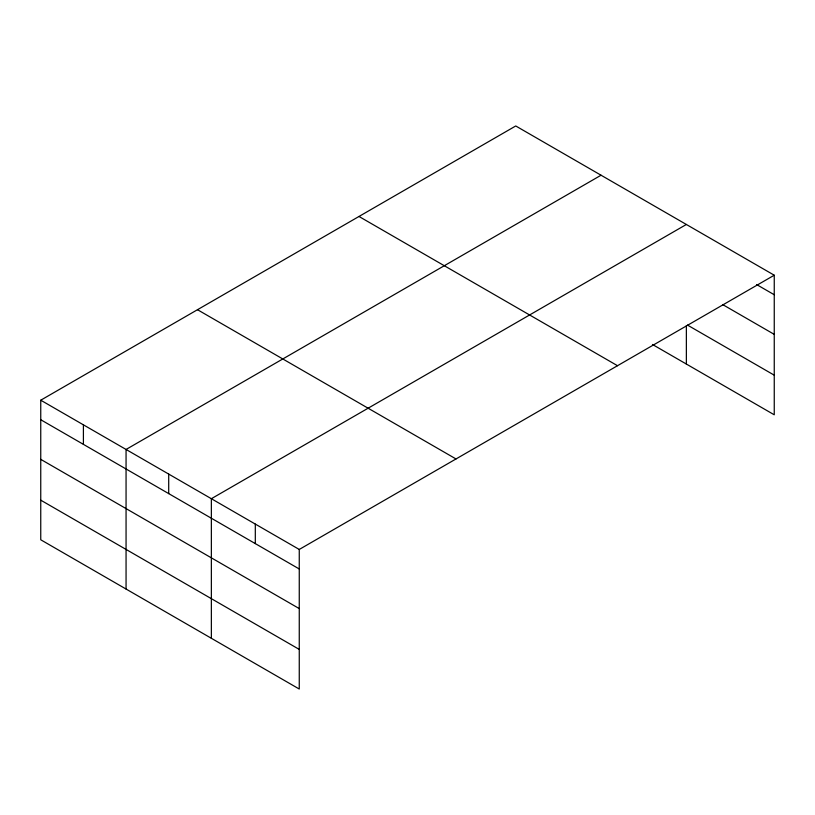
<?xml version="1.0" encoding="UTF-8"?>
<svg xmlns="http://www.w3.org/2000/svg" width="815" height="815" viewBox="0 0 815 815"><rect width="100%" height="100%" fill="white"/><g stroke="black" fill="none" stroke-linecap="round" stroke-linejoin="round"><path stroke-width="1.22" d="M774.25 275.215L515.742 125.968L40.75 400.206L40.75 539.785L299.258 689.032L299.258 549.453L774.25 275.215L774.25 414.794L652.458 344.47M601.052 175.225L126.06 449.462L126.06 589.031M686.362 224.471L211.36 498.709L211.36 638.288M756.677 284.598L774.25 294.745M722.61 304.545L774.25 334.364M687.452 325.063L774.25 375.175M358.997 216.474L617.505 365.711M197.495 309.71L456.003 458.957M40.75 400.206L299.258 549.453M40.75 419.735L299.258 568.982M40.75 459.354L299.258 608.591M40.75 500.166L299.258 649.412M686.362 325.674L686.362 364.05M255.309 524.086L255.309 543.605M168.705 474.086L168.705 493.615M83.405 424.829L83.405 444.358"/></g></svg>
